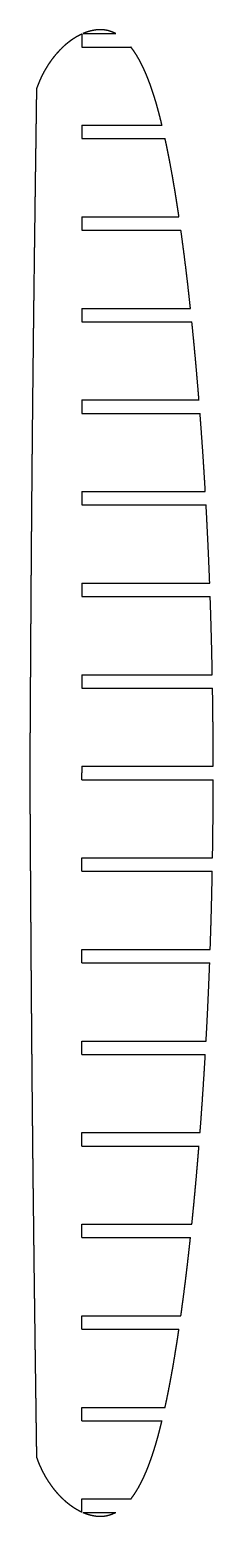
# Model space of a CAD drawing. Header units: metres. Extents: x 18 to 70, y -211 to 211.
import ezdxf

# ---------------------------------------------------------------- set-up
doc = ezdxf.new("R2010")
doc.units = ezdxf.units.M

msp = doc.modelspace()

# ---------------------------------------------------------------- linework, layer by layer
for p, q in [((33, 209.9, 405), (42.33, 209.9, 405)), ((32.74, 206.1, 405), (46.62, 206.1, 405)), ((32.74, 183.9, 405), (55.45, 183.9, 405)), ((32.74, 180.1, 405), (56.32, 180.1, 405)), ((32.74, 157.9, 405), (60.26, 157.9, 405)), ((32.74, 154.1, 405), (60.81, 154.1, 405)), ((32.74, 131.9, 405), (63.52, 131.9, 405)), ((32.74, 128.1, 405), (63.92, 128.1, 405)), ((32.74, 105.9, 405), (65.94, 105.9, 405)), ((32.74, 102.1, 405), (66.23, 102.1, 405)), ((32.74, 79.9, 405), (67.73, 79.9, 405)), ((32.74, 76.1, 405), (67.95, 76.1, 405)), ((32.74, 53.9, 405), (68.98, 53.9, 405)), ((32.74, 50.1, 405), (69.11, 50.1, 405)), ((32.74, 27.9, 405), (69.71, 27.9, 405)), ((32.74, 24.1, 405), (69.78, 24.1, 405)), ((32.74, 1.9, 405), (69.97, 1.9, 405)), ((32.74, -1.9, 405), (69.97, -1.9, 405)), ((32.74, -24.1, 405), (69.78, -24.1, 405)), ((32.74, -27.9, 405), (69.71, -27.9, 405)), ((32.74, -50.1, 405), (69.12, -50.1, 405)), ((32.74, -53.9, 405), (68.98, -53.9, 405)), ((32.74, -76.1, 405), (67.95, -76.1, 405)), ((32.74, -79.9, 405), (67.73, -79.9, 405)), ((32.74, -102.1, 405), (66.24, -102.1, 405)), ((32.74, -105.9, 405), (65.94, -105.9, 405)), ((32.74, -128.1, 405), (63.92, -128.1, 405)), ((32.74, -131.9, 405), (63.52, -131.9, 405)), ((32.74, -154.1, 405), (60.8, -154.1, 405)), ((32.74, -157.9, 405), (60.26, -157.9, 405)), ((32.74, -180.1, 405), (56.31, -180.1, 405)), ((32.74, -183.9, 405), (55.45, -183.9, 405)), ((32.74, -206.1, 405), (46.62, -206.1, 405)), ((32.99, -209.9, 405), (42.33, -209.9, 405))]:
    msp.add_line(p, q)
for points, knots in [([(32.74, 209.78, 405), (32.44, 209.65, 405), (32.15, 209.51, 405), (31.86, 209.36, 405), (31.57, 209.21, 405), (31.29, 209.05, 405), (31.01, 208.89, 405), (30.73, 208.72, 405), (30.05, 208.28, 405), (29.66, 208.01, 405), (29.26, 207.73, 405), (28.88, 207.44, 405), (28.5, 207.13, 405), (28.14, 206.82, 405), (27.78, 206.5, 405), (26.66, 205.46, 405), (25.93, 204.71, 405), (25.24, 203.93, 405), (24.58, 203.12, 405), (23.96, 202.28, 405), (23.37, 201.42, 405), (22.81, 200.53, 405), (21.92, 198.98, 405), (21.57, 198.33, 405), (21.24, 197.67, 405), (20.92, 197, 405), (20.63, 196.32, 405), (20.35, 195.63, 405), (20.09, 194.93, 405), (19.85, 194.23, 405)], [0, 0, 0, 0, 0, 0, 0, 0, 0, 0.125215, 0.125215, 0.125215, 0.125215, 0.125215, 0.125215, 0.125215, 0.311312, 0.311312, 0.311312, 0.311312, 0.311312, 0.311312, 0.311312, 0.713817, 0.713817, 0.713817, 0.713817, 0.713817, 0.713817, 0.713817, 1, 1, 1, 1, 1, 1, 1, 1, 1]), ([(42.33, 209.9, 405), (42.32, 209.9, 405), (42.32, 209.91, 405), (42.31, 209.91, 405), (42.31, 209.91, 405), (42.3, 209.91, 405), (42.3, 209.92, 405), (42.29, 209.92, 405), (42.01, 210.07, 405), (41.73, 210.2, 405), (41.45, 210.33, 405), (41.16, 210.44, 405), (40.87, 210.55, 405), (40.57, 210.64, 405), (40.27, 210.72, 405), (39.58, 210.88, 405), (39.17, 210.95, 405), (38.77, 211, 405), (38.36, 211.02, 405), (37.95, 211.03, 405), (37.55, 211.02, 405), (37.14, 210.99, 405), (36.54, 210.92, 405), (36.35, 210.89, 405), (36.16, 210.86, 405), (35.97, 210.83, 405), (35.78, 210.79, 405), (35.59, 210.75, 405), (35.4, 210.7, 405), (35.06, 210.62, 405), (34.9, 210.58, 405), (34.75, 210.53, 405), (34.6, 210.49, 405), (34.45, 210.44, 405), (34.3, 210.39, 405), (34.15, 210.34, 405), (33.87, 210.25, 405), (33.74, 210.2, 405), (33.62, 210.15, 405), (33.49, 210.1, 405), (33.37, 210.06, 405), (33.24, 210, 405), (33.12, 209.95, 405), (33, 209.9, 405)], [0, 0, 0, 0, 0, 0, 0, 0, 0, 0.004876, 0.004876, 0.004876, 0.004876, 0.004876, 0.004876, 0.004876, 0.262925, 0.262925, 0.262925, 0.262925, 0.262925, 0.262925, 0.262925, 0.602148, 0.602148, 0.602148, 0.602148, 0.602148, 0.602148, 0.602148, 0.763129, 0.763129, 0.763129, 0.763129, 0.763129, 0.763129, 0.763129, 0.891914, 0.891914, 0.891914, 0.891914, 0.891914, 0.891914, 0.891914, 1, 1, 1, 1, 1, 1, 1, 1, 1]), ([(55.45, 183.9, 405), (55.43, 183.99, 405), (55.41, 184.08, 405), (55.39, 184.16, 405), (55.37, 184.25, 405), (55.35, 184.34, 405), (55.32, 184.43, 405), (55.3, 184.51, 405), (55.16, 185.11, 405), (55.03, 185.62, 405), (54.9, 186.12, 405), (54.78, 186.61, 405), (54.65, 187.1, 405), (54.52, 187.58, 405), (54.39, 188.06, 405), (54.07, 189.23, 405), (53.88, 189.92, 405), (53.68, 190.6, 405), (53.48, 191.26, 405), (53.29, 191.9, 405), (53.09, 192.53, 405), (52.88, 193.15, 405), (52.48, 194.35, 405), (52.27, 194.95, 405), (52.06, 195.55, 405), (51.84, 196.14, 405), (51.61, 196.74, 405), (51.38, 197.33, 405), (51.14, 197.91, 405), (50.63, 199.13, 405), (50.35, 199.75, 405), (50.07, 200.37, 405), (49.77, 200.99, 405), (49.46, 201.6, 405), (49.14, 202.2, 405), (48.81, 202.8, 405), (48.25, 203.74, 405), (48.04, 204.09, 405), (47.82, 204.43, 405), (47.59, 204.78, 405), (47.36, 205.11, 405), (47.12, 205.45, 405), (46.87, 205.78, 405), (46.62, 206.1, 405)], [0, 0, 0, 0, 0, 0, 0, 0, 0, 0.025332, 0.025332, 0.025332, 0.025332, 0.025332, 0.025332, 0.025332, 0.173352, 0.173352, 0.173352, 0.173352, 0.173352, 0.173352, 0.173352, 0.395359, 0.395359, 0.395359, 0.395359, 0.395359, 0.395359, 0.395359, 0.617303, 0.617303, 0.617303, 0.617303, 0.617303, 0.617303, 0.617303, 0.856363, 0.856363, 0.856363, 0.856363, 0.856363, 0.856363, 0.856363, 1, 1, 1, 1, 1, 1, 1, 1, 1]), ([(19.85, 194.23, 405), (19.85, 194.23, 405), (19.85, 194.23, 405), (19.85, 194.23, 405), (19.85, 194.23, 405), (19.85, 194.23, 405), (19.85, 194.23, 405), (19.85, 194.23, 405), (19.85, 194.23, 405), (19.85, 194.23, 405), (19.85, 194.22, 405), (19.85, 194.22, 405), (19.85, 194.22, 405), (19.85, 194.21, 405), (19.85, 194.21, 405), (19.85, 194.19, 405), (19.85, 194.18, 405), (19.85, 194.17, 405), (19.85, 194.16, 405), (19.85, 194.14, 405), (19.85, 194.13, 405), (19.85, 194.11, 405), (19.84, 194.06, 405), (19.84, 194.03, 405), (19.84, 194, 405), (19.84, 193.97, 405), (19.84, 193.93, 405), (19.84, 193.88, 405), (19.84, 193.83, 405), (19.84, 193.7, 405), (19.84, 193.62, 405), (19.84, 193.54, 405), (19.84, 193.46, 405), (19.84, 193.38, 405), (19.83, 193.3, 405), (19.83, 193.22, 405), (19.83, 192.99, 405), (19.83, 192.84, 405), (19.83, 192.7, 405), (19.82, 192.55, 405), (19.82, 192.4, 405), (19.82, 192.26, 405), (19.82, 192.11, 405), (19.81, 191.72, 405), (19.81, 191.47, 405), (19.81, 191.23, 405), (19.8, 190.98, 405), (19.8, 190.74, 405), (19.8, 190.49, 405), (19.79, 190.25, 405), (19.78, 189.5, 405), (19.78, 188.99, 405), (19.77, 188.49, 405), (19.76, 187.98, 405), (19.75, 187.48, 405), (19.75, 186.97, 405), (19.74, 186.47, 405), (19.72, 184.98, 405), (19.71, 183.99, 405), (19.69, 183.01, 405), (19.68, 182.02, 405), (19.67, 181.03, 405), (19.65, 180.05, 405), (19.64, 179.06, 405), (19.61, 176.7, 405), (19.59, 175.33, 405), (19.57, 173.95, 405), (19.55, 172.58, 405), (19.53, 171.21, 405), (19.51, 169.83, 405), (19.49, 168.46, 405), (19.44, 164.29, 405), (19.4, 161.49, 405), (19.36, 158.7, 405), (19.33, 155.9, 405), (19.29, 153.1, 405), (19.25, 150.31, 405), (19.22, 147.51, 405), (19.11, 138.77, 405), (19.03, 132.83, 405), (18.96, 126.88, 405), (18.89, 120.94, 405), (18.83, 115, 405), (18.76, 109.05, 405), (18.7, 103.11, 405), (18.61, 94.19, 405), (18.58, 91.21, 405), (18.56, 88.23, 405), (18.53, 85.25, 405), (18.5, 82.27, 405), (18.48, 79.29, 405), (18.45, 76.31, 405), (18.41, 70.62, 405), (18.38, 67.91, 405), (18.36, 65.2, 405), (18.34, 62.49, 405), (18.32, 59.78, 405), (18.3, 57.07, 405), (18.28, 54.36, 405), (18.25, 49.28, 405), (18.23, 46.92, 405), (18.21, 44.55, 405), (18.2, 42.18, 405), (18.18, 39.81, 405), (18.17, 37.44, 405), (18.15, 35.07, 405), (18.13, 30.95, 405), (18.12, 29.19, 405), (18.11, 27.44, 405), (18.09, 25.68, 405), (18.08, 23.93, 405), (18.07, 22.17, 405), (18.06, 20.42, 405), (18.05, 18.02, 405), (18.05, 17.4, 405), (18.04, 16.79, 405), (18.04, 16.2, 405), (18.03, 15.63, 405), (18.03, 15.07, 405), (18.03, 14.52, 405), (18.02, 13.48, 405), (18.02, 12.97, 405), (18.02, 12.46, 405), (18.01, 11.94, 405), (18.01, 11.43, 405), (18.01, 10.92, 405), (18, 10.41, 405), (18, 9.29, 405), (17.99, 8.7, 405), (17.99, 8.1, 405), (17.99, 7.5, 405), (17.98, 6.9, 405), (17.98, 6.3, 405), (17.98, 5.7, 405), (17.97, 4.79, 405), (17.97, 4.48, 405), (17.97, 4.17, 405), (17.97, 3.86, 405), (17.96, 3.55, 405), (17.96, 3.24, 405), (17.96, 2.93, 405), (17.96, 2.44, 405), (17.96, 2.28, 405), (17.96, 2.12, 405), (17.95, 1.98, 405), (17.95, 1.84, 405), (17.95, 1.7, 405), (17.95, 1.58, 405), (17.95, 1.36, 405), (17.95, 1.26, 405), (17.95, 1.16, 405), (17.95, 1.06, 405), (17.95, 0.96, 405), (17.95, 0.86, 405), (17.95, 0.76, 405), (17.95, 0.59, 405), (17.95, 0.53, 405), (17.95, 0.47, 405), (17.95, 0.42, 405), (17.94, 0.37, 405), (17.94, 0.33, 405), (17.94, 0.29, 405), (17.94, 0.22, 405), (17.94, 0.2, 405), (17.94, 0.17, 405), (17.94, 0.14, 405), (17.94, 0.12, 405), (17.94, 0.09, 405), (17.94, 0.07, 405), (17.94, 0.04, 405), (17.94, 0.03, 405), (17.94, 0.02, 405), (17.94, 0.01, 405), (17.94, 0.01, 405), (17.94, 0, 405), (17.94, 0, 405), (17.94, 0, 405), (17.94, 0, 405), (17.94, 0, 405), (17.94, 0, 405), (17.94, 0, 405), (17.94, 0, 405), (17.94, -0.01, 405), (17.94, -0.02, 405), (17.94, -0.03, 405), (17.94, -0.04, 405), (17.94, -0.06, 405), (17.94, -0.07, 405), (17.94, -0.09, 405), (17.94, -0.11, 405), (17.94, -0.14, 405), (17.94, -0.16, 405), (17.94, -0.17, 405), (17.94, -0.19, 405), (17.94, -0.21, 405), (17.94, -0.23, 405), (17.94, -0.25, 405), (17.94, -0.29, 405), (17.94, -0.32, 405), (17.94, -0.35, 405), (17.94, -0.38, 405), (17.95, -0.41, 405), (17.95, -0.45, 405), (17.95, -0.49, 405), (17.95, -0.59, 405), (17.95, -0.65, 405), (17.95, -0.72, 405), (17.95, -0.8, 405), (17.95, -0.88, 405), (17.95, -0.96, 405), (17.95, -1.06, 405), (17.95, -1.26, 405), (17.95, -1.37, 405), (17.95, -1.48, 405), (17.95, -1.6, 405), (17.95, -1.73, 405), (17.95, -1.87, 405), (17.95, -2.01, 405), (17.96, -2.42, 405), (17.96, -2.68, 405), (17.96, -2.94, 405), (17.96, -3.19, 405), (17.96, -3.45, 405), (17.96, -3.71, 405), (17.97, -3.97, 405), (17.97, -4.73, 405), (17.97, -5.24, 405), (17.98, -5.74, 405), (17.98, -6.24, 405), (17.98, -6.75, 405), (17.99, -7.25, 405), (17.99, -7.76, 405), (18, -9.25, 405), (18, -10.23, 405), (18.01, -11.22, 405), (18.01, -12.2, 405), (18.02, -13.19, 405), (18.03, -14.17, 405), (18.03, -15.16, 405), (18.05, -17.52, 405), (18.05, -18.89, 405), (18.06, -20.26, 405), (18.07, -21.64, 405), (18.08, -23.01, 405), (18.09, -24.38, 405), (18.09, -25.76, 405), (18.12, -29.92, 405), (18.14, -32.72, 405), (18.16, -35.51, 405), (18.17, -38.31, 405), (18.19, -41.11, 405), (18.21, -43.9, 405), (18.23, -46.7, 405), (18.27, -52.55, 405), (18.29, -55.6, 405), (18.31, -58.66, 405), (18.34, -61.72, 405), (18.36, -64.78, 405), (18.38, -67.83, 405), (18.41, -70.89, 405), (18.46, -76.83, 405), (18.48, -79.72, 405), (18.51, -82.6, 405), (18.53, -85.49, 405), (18.56, -88.37, 405), (18.58, -91.26, 405), (18.61, -94.14, 405), (18.67, -100.01, 405), (18.7, -102.99, 405), (18.73, -105.97, 405), (18.76, -108.95, 405), (18.79, -111.93, 405), (18.83, -114.91, 405), (18.86, -117.89, 405), (18.93, -123.58, 405), (18.96, -126.29, 405), (18.99, -129, 405), (19.02, -131.71, 405), (19.05, -134.42, 405), (19.09, -137.13, 405), (19.12, -139.84, 405), (19.18, -144.92, 405), (19.21, -147.29, 405), (19.25, -149.66, 405), (19.28, -152.03, 405), (19.31, -154.4, 405), (19.34, -156.77, 405), (19.37, -159.14, 405), (19.42, -163.27, 405), (19.45, -165.02, 405), (19.47, -166.78, 405), (19.5, -168.53, 405), (19.52, -170.29, 405), (19.54, -172.05, 405), (19.57, -173.8, 405), (19.6, -176.2, 405), (19.61, -176.82, 405), (19.62, -177.43, 405), (19.62, -178.02, 405), (19.63, -178.6, 405), (19.64, -179.16, 405), (19.65, -179.7, 405), (19.66, -180.74, 405), (19.67, -181.26, 405), (19.68, -181.77, 405), (19.68, -182.28, 405), (19.69, -182.79, 405), (19.7, -183.31, 405), (19.7, -183.82, 405), (19.72, -184.93, 405), (19.73, -185.53, 405), (19.74, -186.13, 405), (19.74, -186.73, 405), (19.75, -187.33, 405), (19.76, -187.93, 405), (19.77, -188.52, 405), (19.78, -189.44, 405), (19.79, -189.75, 405), (19.79, -190.06, 405), (19.79, -190.37, 405), (19.8, -190.68, 405), (19.8, -190.99, 405), (19.81, -191.3, 405), (19.81, -191.79, 405), (19.82, -191.95, 405), (19.82, -192.11, 405), (19.82, -192.25, 405), (19.82, -192.39, 405), (19.82, -192.53, 405), (19.83, -192.65, 405), (19.83, -192.87, 405), (19.83, -192.97, 405), (19.83, -193.07, 405), (19.83, -193.17, 405), (19.83, -193.27, 405), (19.84, -193.37, 405), (19.84, -193.47, 405), (19.84, -193.64, 405), (19.84, -193.7, 405), (19.84, -193.76, 405), (19.84, -193.81, 405), (19.84, -193.86, 405), (19.84, -193.91, 405), (19.84, -193.95, 405), (19.84, -194.01, 405), (19.84, -194.04, 405), (19.84, -194.06, 405), (19.85, -194.09, 405), (19.85, -194.11, 405), (19.85, -194.14, 405), (19.85, -194.16, 405), (19.85, -194.19, 405), (19.85, -194.2, 405), (19.85, -194.21, 405), (19.85, -194.21, 405), (19.85, -194.22, 405), (19.85, -194.22, 405), (19.85, -194.22, 405), (19.85, -194.23, 405), (19.85, -194.23, 405), (19.85, -194.23, 405), (19.85, -194.23, 405), (19.85, -194.23, 405), (19.85, -194.23, 405), (19.85, -194.23, 405), (19.85, -194.23, 405)], [0, 0, 0, 0, 0, 0, 0, 0, 0, 0.001112, 0.001112, 0.001112, 0.001112, 0.001112, 0.001112, 0.001112, 0.002272, 0.002272, 0.002272, 0.002272, 0.002272, 0.002272, 0.002272, 0.003431, 0.003431, 0.003431, 0.003431, 0.003431, 0.003431, 0.003431, 0.004823, 0.004823, 0.004823, 0.004823, 0.004823, 0.004823, 0.004823, 0.006883, 0.006883, 0.006883, 0.006883, 0.006883, 0.006883, 0.006883, 0.010614, 0.010614, 0.010614, 0.010614, 0.010614, 0.010614, 0.010614, 0.016839, 0.016839, 0.016839, 0.016839, 0.016839, 0.016839, 0.016839, 0.029629, 0.029629, 0.029629, 0.029629, 0.029629, 0.029629, 0.029629, 0.054607, 0.054607, 0.054607, 0.054607, 0.054607, 0.054607, 0.054607, 0.089398, 0.089398, 0.089398, 0.089398, 0.089398, 0.089398, 0.089398, 0.160221, 0.160221, 0.160221, 0.160221, 0.160221, 0.160221, 0.160221, 0.310732, 0.310732, 0.310732, 0.310732, 0.310732, 0.310732, 0.310732, 0.386191, 0.386191, 0.386191, 0.386191, 0.386191, 0.386191, 0.386191, 0.454806, 0.454806, 0.454806, 0.454806, 0.454806, 0.454806, 0.454806, 0.514791, 0.514791, 0.514791, 0.514791, 0.514791, 0.514791, 0.514791, 0.559247, 0.559247, 0.559247, 0.559247, 0.559247, 0.559247, 0.559247, 0.5754, 0.5754, 0.5754, 0.5754, 0.5754, 0.5754, 0.5754, 0.591059, 0.591059, 0.591059, 0.591059, 0.591059, 0.591059, 0.591059, 0.609349, 0.609349, 0.609349, 0.609349, 0.609349, 0.609349, 0.609349, 0.618865, 0.618865, 0.618865, 0.618865, 0.618865, 0.618865, 0.618865, 0.624156, 0.624156, 0.624156, 0.624156, 0.624156, 0.624156, 0.624156, 0.628678, 0.628678, 0.628678, 0.628678, 0.628678, 0.628678, 0.628678, 0.631831, 0.631831, 0.631831, 0.631831, 0.631831, 0.631831, 0.631831, 0.634201, 0.634201, 0.634201, 0.634201, 0.634201, 0.634201, 0.634201, 0.635494, 0.635494, 0.635494, 0.635494, 0.635494, 0.635494, 0.635494, 0.636755, 0.636755, 0.636755, 0.636755, 0.636755, 0.636755, 0.636755, 0.638493, 0.638493, 0.638493, 0.638493, 0.638493, 0.638493, 0.638493, 0.639768, 0.639768, 0.639768, 0.639768, 0.639768, 0.639768, 0.639768, 0.641227, 0.641227, 0.641227, 0.641227, 0.641227, 0.641227, 0.641227, 0.643414, 0.643414, 0.643414, 0.643414, 0.643414, 0.643414, 0.643414, 0.645601, 0.645601, 0.645601, 0.645601, 0.645601, 0.645601, 0.645601, 0.649304, 0.649304, 0.649304, 0.649304, 0.649304, 0.649304, 0.649304, 0.656532, 0.656532, 0.656532, 0.656532, 0.656532, 0.656532, 0.656532, 0.670648, 0.670648, 0.670648, 0.670648, 0.670648, 0.670648, 0.670648, 0.69031, 0.69031, 0.69031, 0.69031, 0.69031, 0.69031, 0.69031, 0.730338, 0.730338, 0.730338, 0.730338, 0.730338, 0.730338, 0.730338, 0.774115, 0.774115, 0.774115, 0.774115, 0.774115, 0.774115, 0.774115, 0.81543, 0.81543, 0.81543, 0.81543, 0.81543, 0.81543, 0.81543, 0.858108, 0.858108, 0.858108, 0.858108, 0.858108, 0.858108, 0.858108, 0.896923, 0.896923, 0.896923, 0.896923, 0.896923, 0.896923, 0.896923, 0.930862, 0.930862, 0.930862, 0.930862, 0.930862, 0.930862, 0.930862, 0.956017, 0.956017, 0.956017, 0.956017, 0.956017, 0.956017, 0.956017, 0.965157, 0.965157, 0.965157, 0.965157, 0.965157, 0.965157, 0.965157, 0.974018, 0.974018, 0.974018, 0.974018, 0.974018, 0.974018, 0.974018, 0.984368, 0.984368, 0.984368, 0.984368, 0.984368, 0.984368, 0.984368, 0.989752, 0.989752, 0.989752, 0.989752, 0.989752, 0.989752, 0.989752, 0.992746, 0.992746, 0.992746, 0.992746, 0.992746, 0.992746, 0.992746, 0.995305, 0.995305, 0.995305, 0.995305, 0.995305, 0.995305, 0.995305, 0.997089, 0.997089, 0.997089, 0.997089, 0.997089, 0.997089, 0.997089, 0.99843, 0.99843, 0.99843, 0.99843, 0.99843, 0.99843, 0.99843, 0.999035, 0.999035, 0.999035, 0.999035, 0.999035, 0.999035, 0.999035, 1, 1, 1, 1, 1, 1, 1, 1, 1]), ([(60.26, 157.9, 405), (60, 159.69, 405), (59.73, 161.47, 405), (59.45, 163.25, 405), (59.16, 165.04, 405), (58.87, 166.82, 405), (58.56, 168.6, 405), (58.24, 170.38, 405), (57.73, 173.15, 405), (57.54, 174.14, 405), (57.35, 175.14, 405), (57.15, 176.13, 405), (56.95, 177.13, 405), (56.75, 178.12, 405), (56.54, 179.11, 405), (56.32, 180.1, 405)], [0, 0, 0, 0, 0, 0, 0, 0, 0, 0.640442, 0.640442, 0.640442, 0.640442, 0.640442, 0.640442, 0.640442, 1, 1, 1, 1, 1, 1, 1, 1, 1]), ([(63.52, 131.9, 405), (63.49, 132.13, 405), (63.47, 132.37, 405), (63.44, 132.6, 405), (63.42, 132.84, 405), (63.39, 133.07, 405), (63.37, 133.31, 405), (63.34, 133.54, 405), (63.04, 136.32, 405), (62.75, 138.87, 405), (62.46, 141.41, 405), (62.15, 143.95, 405), (61.83, 146.49, 405), (61.5, 149.03, 405), (61.16, 151.57, 405), (60.81, 154.1, 405)], [0, 0, 0, 0, 0, 0, 0, 0, 0, 0.084438, 0.084438, 0.084438, 0.084438, 0.084438, 0.084438, 0.084438, 1, 1, 1, 1, 1, 1, 1, 1, 1]), ([(65.94, 105.9, 405), (65.91, 106.25, 405), (65.88, 106.61, 405), (65.85, 106.96, 405), (65.82, 107.32, 405), (65.79, 107.67, 405), (65.76, 108.03, 405), (65.73, 108.38, 405), (65.5, 111.16, 405), (65.3, 113.58, 405), (65.08, 116, 405), (64.86, 118.42, 405), (64.64, 120.84, 405), (64.4, 123.26, 405), (64.16, 125.68, 405), (63.92, 128.1, 405)], [0, 0, 0, 0, 0, 0, 0, 0, 0, 0.1278, 0.1278, 0.1278, 0.1278, 0.1278, 0.1278, 0.1278, 1, 1, 1, 1, 1, 1, 1, 1, 1]), ([(67.73, 79.9, 405), (67.72, 80.1, 405), (67.71, 80.3, 405), (67.7, 80.5, 405), (67.68, 80.71, 405), (67.67, 80.91, 405), (67.66, 81.11, 405), (67.65, 81.31, 405), (67.49, 84.01, 405), (67.33, 86.52, 405), (67.17, 89.02, 405), (67.01, 91.52, 405), (66.83, 94.02, 405), (66.65, 96.53, 405), (66.47, 99.03, 405), (66.27, 101.6, 405), (66.27, 101.67, 405), (66.26, 101.74, 405), (66.26, 101.81, 405), (66.25, 101.88, 405), (66.25, 101.96, 405), (66.24, 102.03, 405), (66.23, 102.1, 405)], [0, 0, 0, 0, 0, 0, 0, 0, 0, 0.072549, 0.072549, 0.072549, 0.072549, 0.072549, 0.072549, 0.072549, 0.974154, 0.974154, 0.974154, 0.974154, 0.974154, 0.974154, 0.974154, 1, 1, 1, 1, 1, 1, 1, 1, 1]), ([(66.24, -102.1, 405), (66.24, -102.06, 405), (66.24, -102.03, 405), (66.24, -101.99, 405), (66.25, -101.96, 405), (66.25, -101.92, 405), (66.25, -101.88, 405), (66.26, -101.85, 405), (66.47, -99.07, 405), (66.67, -96.34, 405), (66.87, -93.6, 405), (67.05, -90.86, 405), (67.23, -88.12, 405), (67.41, -85.38, 405), (67.57, -82.64, 405), (67.73, -79.9, 405)], [0, 0, 0, 0, 0, 0, 0, 0, 0, 0.013041, 0.013041, 0.013041, 0.013041, 0.013041, 0.013041, 0.013041, 1, 1, 1, 1, 1, 1, 1, 1, 1]), ([(63.92, -128.1, 405), (64.09, -126.36, 405), (64.27, -124.62, 405), (64.44, -122.88, 405), (64.61, -121.14, 405), (64.77, -119.4, 405), (64.93, -117.66, 405), (65.09, -115.92, 405), (65.31, -113.36, 405), (65.38, -112.54, 405), (65.45, -111.72, 405), (65.52, -110.9, 405), (65.59, -110.07, 405), (65.66, -109.25, 405), (65.73, -108.42, 405), (65.82, -107.39, 405), (65.83, -107.17, 405), (65.85, -106.96, 405), (65.87, -106.75, 405), (65.89, -106.54, 405), (65.9, -106.33, 405), (65.92, -106.11, 405), (65.94, -105.9, 405)], [0, 0, 0, 0, 0, 0, 0, 0, 0, 0.628324, 0.628324, 0.628324, 0.628324, 0.628324, 0.628324, 0.628324, 0.923946, 0.923946, 0.923946, 0.923946, 0.923946, 0.923946, 0.923946, 1, 1, 1, 1, 1, 1, 1, 1, 1]), ([(60.8, -154.1, 405), (60.9, -153.43, 405), (60.99, -152.76, 405), (61.08, -152.09, 405), (61.17, -151.42, 405), (61.26, -150.75, 405), (61.35, -150.08, 405), (61.44, -149.4, 405), (61.8, -146.63, 405), (62.07, -144.53, 405), (62.33, -142.43, 405), (62.58, -140.32, 405), (62.82, -138.22, 405), (63.06, -136.11, 405), (63.29, -134.01, 405), (63.52, -131.9, 405)], [0, 0, 0, 0, 0, 0, 0, 0, 0, 0.242145, 0.242145, 0.242145, 0.242145, 0.242145, 0.242145, 0.242145, 1, 1, 1, 1, 1, 1, 1, 1, 1]), ([(56.31, -180.1, 405), (56.69, -178.37, 405), (57.05, -176.64, 405), (57.4, -174.9, 405), (57.73, -173.16, 405), (58.05, -171.42, 405), (58.36, -169.68, 405), (58.67, -167.93, 405), (59.13, -165.15, 405), (59.3, -164.12, 405), (59.47, -163.08, 405), (59.63, -162.05, 405), (59.79, -161.01, 405), (59.95, -159.97, 405), (60.1, -158.94, 405), (60.26, -157.9, 405)], [0, 0, 0, 0, 0, 0, 0, 0, 0, 0.627951, 0.627951, 0.627951, 0.627951, 0.627951, 0.627951, 0.627951, 1, 1, 1, 1, 1, 1, 1, 1, 1]), ([(46.62, -206.1, 405), (46.95, -205.68, 405), (47.26, -205.25, 405), (47.57, -204.81, 405), (47.86, -204.37, 405), (48.15, -203.92, 405), (48.42, -203.46, 405), (48.69, -203, 405), (49.38, -201.74, 405), (49.8, -200.93, 405), (50.19, -200.11, 405), (50.57, -199.29, 405), (50.92, -198.45, 405), (51.27, -197.61, 405), (51.6, -196.77, 405), (52.05, -195.55, 405), (52.18, -195.17, 405), (52.32, -194.79, 405), (52.46, -194.4, 405), (52.59, -194.01, 405), (52.73, -193.61, 405), (52.86, -193.2, 405), (53.19, -192.16, 405), (53.39, -191.53, 405), (53.59, -190.87, 405), (53.79, -190.21, 405), (53.98, -189.53, 405), (54.18, -188.83, 405), (54.37, -188.12, 405), (54.68, -186.96, 405), (54.79, -186.53, 405), (54.91, -186.09, 405), (55.02, -185.65, 405), (55.13, -185.22, 405), (55.23, -184.78, 405), (55.34, -184.34, 405), (55.45, -183.9, 405)], [0, 0, 0, 0, 0, 0, 0, 0, 0, 0.191823, 0.191823, 0.191823, 0.191823, 0.191823, 0.191823, 0.191823, 0.517635, 0.517635, 0.517635, 0.517635, 0.517635, 0.517635, 0.517635, 0.659354, 0.659354, 0.659354, 0.659354, 0.659354, 0.659354, 0.659354, 0.871899, 0.871899, 0.871899, 0.871899, 0.871899, 0.871899, 0.871899, 1, 1, 1, 1, 1, 1, 1, 1, 1]), ([(19.85, -194.23, 405), (20.14, -195.08, 405), (20.46, -195.92, 405), (20.81, -196.75, 405), (21.18, -197.57, 405), (21.58, -198.37, 405), (22.01, -199.17, 405), (22.46, -199.94, 405), (23.4, -201.44, 405), (23.89, -202.17, 405), (24.41, -202.87, 405), (24.94, -203.56, 405), (25.51, -204.23, 405), (26.09, -204.88, 405), (26.7, -205.5, 405), (27.69, -206.43, 405), (28.05, -206.75, 405), (28.42, -207.06, 405), (28.79, -207.37, 405), (29.18, -207.66, 405), (29.57, -207.95, 405), (29.97, -208.22, 405), (30.65, -208.67, 405), (30.94, -208.85, 405), (31.23, -209.02, 405), (31.53, -209.19, 405), (31.82, -209.35, 405), (32.12, -209.5, 405), (32.43, -209.65, 405), (32.74, -209.79, 405)], [0, 0, 0, 0, 0, 0, 0, 0, 0, 0.01761353, 0.01761353, 0.01761353, 0.01761353, 0.01761353, 0.01761353, 0.01761353, 0.03471241, 0.03471241, 0.03471241, 0.03471241, 0.03471241, 0.03471241, 0.03471241, 0.04418157, 0.04418157, 0.04418157, 0.04418157, 0.04418157, 0.04418157, 0.04418157, 0.05080355, 0.05080355, 0.05080355, 0.05080355, 0.05080355, 0.05080355, 0.05080355, 0.05080355, 0.05080355]), ([(32.99, -209.9, 405), (33.22, -210, 405), (33.44, -210.09, 405), (33.66, -210.17, 405), (33.89, -210.26, 405), (34.12, -210.34, 405), (34.35, -210.41, 405), (34.58, -210.48, 405), (34.98, -210.6, 405), (35.15, -210.64, 405), (35.32, -210.69, 405), (35.49, -210.73, 405), (35.66, -210.77, 405), (35.83, -210.8, 405), (36.01, -210.83, 405), (36.37, -210.89, 405), (36.56, -210.92, 405), (36.75, -210.95, 405), (36.95, -210.97, 405), (37.14, -210.99, 405), (37.33, -211, 405), (37.52, -211.01, 405), (38.31, -211.03, 405), (38.91, -211, 405), (39.51, -210.93, 405), (40.1, -210.81, 405), (40.68, -210.64, 405), (41.25, -210.43, 405), (41.8, -210.18, 405), (42.33, -209.9, 405)], [0, 0, 0, 0, 0, 0, 0, 0, 0, 0.198336, 0.198336, 0.198336, 0.198336, 0.198336, 0.198336, 0.198336, 0.343129, 0.343129, 0.343129, 0.343129, 0.343129, 0.343129, 0.343129, 0.502763, 0.502763, 0.502763, 0.502763, 0.502763, 0.502763, 0.502763, 1, 1, 1, 1, 1, 1, 1, 1, 1])]:
    msp.add_open_spline(points, degree=8, knots=knots)
for points, degree in [([(32.74, 209.78, 405), (32.74, 206.1, 405)], 1), ([(32.74, 183.9, 405), (32.74, 180.1, 405)], 1), ([(32.74, 157.9, 405), (32.74, 154.1, 405)], 1), ([(32.74, 131.9, 405), (32.74, 128.1, 405)], 1), ([(32.74, 105.9, 405), (32.74, 102.1, 405)], 1), ([(32.74, 79.9, 405), (32.74, 76.1, 405)], 1), ([(68.98, 53.9, 405), (68.87, 56.68, 405), (68.76, 59.45, 405), (68.64, 62.23, 405), (68.51, 65, 405), (68.38, 67.78, 405), (68.24, 70.55, 405), (68.1, 73.33, 405), (67.95, 76.1, 405)], 8), ([(32.74, 53.9, 405), (32.74, 50.1, 405)], 1), ([(69.71, 27.9, 405), (69.66, 30.68, 405), (69.6, 33.45, 405), (69.54, 36.23, 405), (69.46, 39, 405), (69.39, 41.78, 405), (69.3, 44.55, 405), (69.21, 47.33, 405), (69.11, 50.1, 405)], 8), ([(32.74, 27.9, 405), (32.74, 24.1, 405)], 1), ([(69.97, 1.9, 405), (69.97, 4.68, 405), (69.96, 7.45, 405), (69.95, 10.23, 405), (69.93, 13, 405), (69.9, 15.78, 405), (69.86, 18.55, 405), (69.83, 21.33, 405), (69.78, 24.1, 405)], 8), ([(32.74, 1.9, 405), (32.74, 0, 405)], 1), ([(32.74, -1.9, 405), (32.74, 0, 405)], 1), ([(69.78, -24.1, 405), (69.83, -21.33, 405), (69.87, -18.55, 405), (69.9, -15.78, 405), (69.93, -13, 405), (69.95, -10.23, 405), (69.96, -7.45, 405), (69.97, -4.68, 405), (69.97, -1.9, 405)], 8), ([(32.74, -27.9, 405), (32.74, -24.1, 405)], 1), ([(69.12, -50.1, 405), (69.21, -47.33, 405), (69.3, -44.55, 405), (69.39, -41.78, 405), (69.47, -39, 405), (69.54, -36.23, 405), (69.6, -33.45, 405), (69.66, -30.68, 405), (69.71, -27.9, 405)], 8), ([(32.74, -53.9, 405), (32.74, -50.1, 405)], 1), ([(67.95, -76.1, 405), (68.1, -73.33, 405), (68.25, -70.55, 405), (68.38, -67.78, 405), (68.52, -65, 405), (68.64, -62.23, 405), (68.76, -59.45, 405), (68.87, -56.68, 405), (68.98, -53.9, 405)], 8), ([(32.74, -79.9, 405), (32.74, -76.1, 405)], 1), ([(32.74, -105.9, 405), (32.74, -102.1, 405)], 1), ([(32.74, -131.9, 405), (32.74, -128.1, 405)], 1), ([(32.74, -157.9, 405), (32.74, -154.1, 405)], 1), ([(32.74, -183.9, 405), (32.74, -180.1, 405)], 1), ([(32.74, -209.79, 405), (32.74, -206.1, 405)], 1)]:
    msp.add_open_spline(points, degree=degree)

doc.saveas('drawing.dxf')
